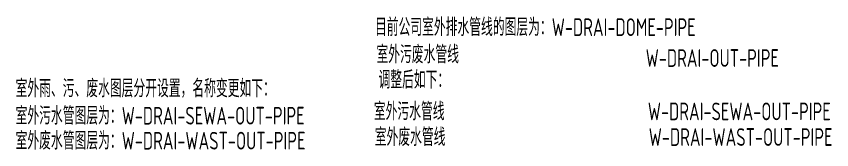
# Model space of a CAD drawing. Extents: x -84241 to 2571207, y -225492 to 1687411.
# Drawn here: x 138813 to 154920, y -19239 to -16598 of the extents above; entities that cross this region are included whole.
import ezdxf

# ---------------------------------------------------------------- set-up
doc = ezdxf.new("R2010")
doc.units = 0
doc.header["$LTSCALE"] = 1000
doc.linetypes.add('BORDER', pattern=[1.75, 0.5, -0.25, 0.5, -0.25, 0, -0.25])
doc.linetypes.add('DASHED', pattern=[0.75, 0.5, -0.25])
doc.layers.add('20200618更新内容', color=1, linetype='CONTINUOUS', plot=False)
for name, color, linetype in [('W-DRAI-OUT-PIPE', 4, 'DASHED'), ('W-DRAI-WAST-PIPE', 41, 'BORDER'), ('W-NOTE', 40, 'CONTINUOUS')]:
    doc.layers.add(name, color=color, linetype=linetype)
doc.styles.add('TH-STYLE3', font='tssdeng.shx', dxfattribs={"width": 0.7, "bigfont": 'tssdchn.shx'})

msp = doc.modelspace()

# ---------------------------------------------------------------- texts
at = {"layer": '20200618更新内容', "style": 'TH-STYLE3', "width": 0.7}
for s, p in [('室外雨、污、废水图层分开设置，名称变更如下：', (138799.64, -18201.53)), ('室外污水管图层为：W-DRAI-SEWA-OUT-PIPE', (138799.64, -18740.97)), ('室外废水管图层为：W-DRAI-WAST-OUT-PIPE', (138799.64, -19235.21))]:
    msp.add_text(s, height=350, dxfattribs=at).set_placement(p)
at = {"layer": 'W-DRAI-OUT-PIPE', "style": 'TH-STYLE3', "width": 0.7}
for s, p in [('室外污废水管线', (145927.7, -17528.92)), ('W-DRAI-OUT-PIPE', (151244.78, -17599.79)), ('室外污水管线', (145876.1, -18655.84)), ('W-DRAI-SEWA-OUT-PIPE', (151287.2, -18655.84))]:
    msp.add_text(s, height=350, dxfattribs=at).set_placement(p)
at = {"layer": 'W-DRAI-WAST-PIPE', "linetype": 'BORDER', "style": 'TH-STYLE3', "width": 0.7}
for s, p in [('室外废水管线', (145893.84, -19163.33)), ('W-DRAI-WAST-OUT-PIPE', (151304.94, -19163.33))]:
    msp.add_text(s, height=350, dxfattribs=at).set_placement(p)
at = {"layer": 'W-NOTE', "style": 'TH-STYLE3', "width": 0.7}
for s, p in [('目前公司室外排水管线的图层为：W-DRAI-DOME-PIPE', (145898.2, -16988.97)), ('调整后如下：', (145967.67, -18030.42))]:
    msp.add_text(s, height=350, dxfattribs=at).set_placement(p)

doc.saveas('drawing.dxf')
